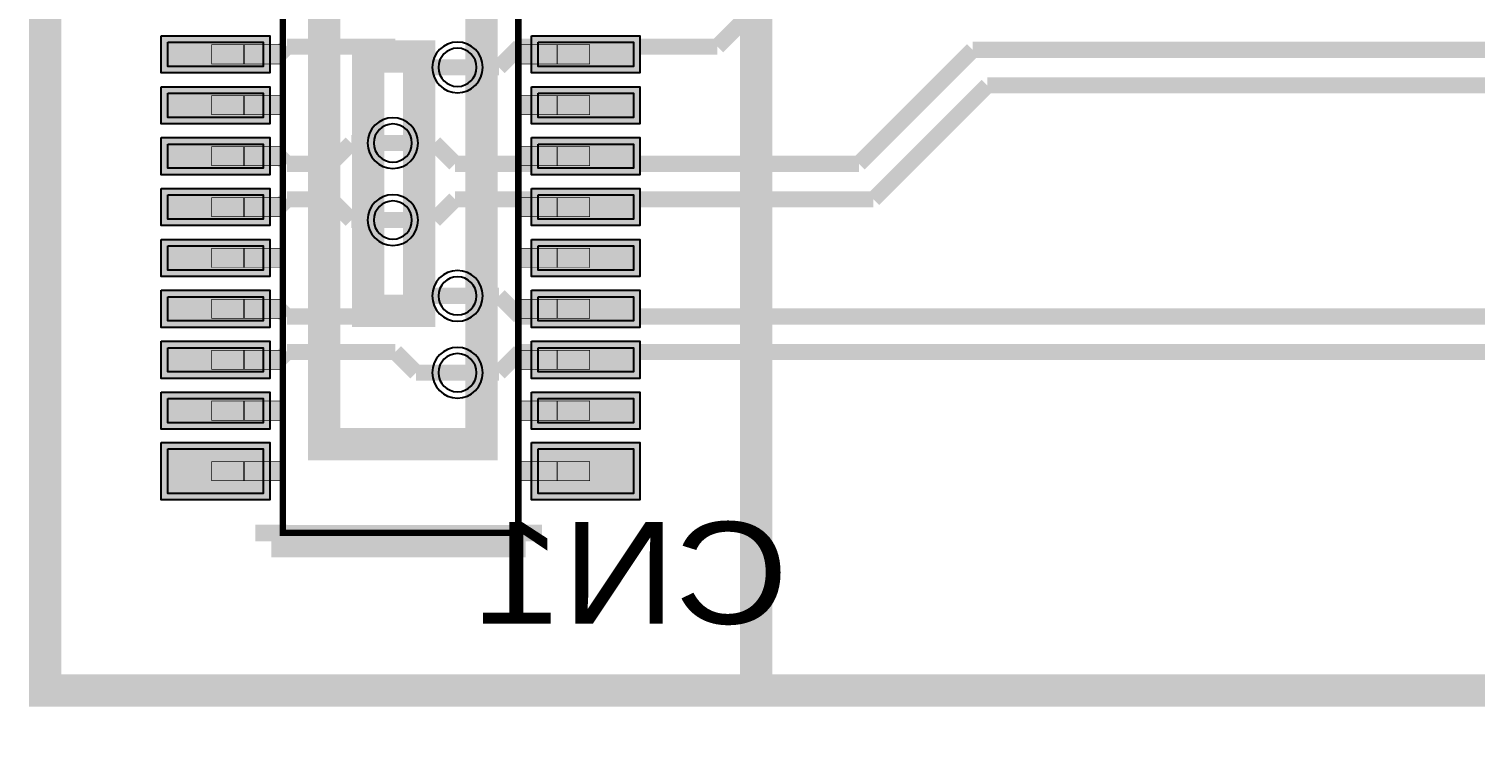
# Model space of a CAD drawing. Header units: millimetres. Extents: x -43 to 134, y -20 to 17.
# Drawn here: x -0.13 to 11.24, y -6.49 to -0.8 of the extents above; entities that cross this region are included whole.
import ezdxf
from ezdxf.enums import TextEntityAlignment as Align

# ---------------------------------------------------------------- set-up
doc = ezdxf.new("R2010")
doc.units = ezdxf.units.MM
doc.header["$MEASUREMENT"] = 0
for name, color, linetype, true_color in [('Board-Outline-Layer', 7, 'Continuous', 0xff00ff), ('Bottom-Layer', 7, 'Continuous', 0x0000ff), ('Bottom-Paste-Mask-Layer', 7, 'Continuous', 0x800000), ('Bottom-Silkscreen-Layer', 7, 'Continuous', 0x66cc33), ('Bottom-Solder-Mask-Layer', 7, 'Continuous', 0xaa00ff), ('Component-Shape-Layer', 7, 'Continuous', 0x00cccc), ('Document-Layer', 7, 'Continuous', 0xffffff), ('Hole-Layer', 7, 'Continuous', 0x222222), ('Multi-Layer', 7, 'Continuous', 0xc0c0c0), ('Pin-Floating-Layer', 7, 'Continuous', 0xff99ff), ('Pin-Soldering-Layer', 7, 'Continuous', 0xcc9999), ('Top-Layer', 7, 'Continuous', 0xff0000)]:
    doc.layers.add(name, color=color, linetype=linetype, true_color=true_color)
doc.styles.get("Standard").update_dxf_attribs({"font": 'arial.ttf'})

msp = doc.modelspace()

# ---------------------------------------------------------------- hatches: boundary and pattern name
at = {"layer": 'Bottom-Layer'}
for points in [[(0.964, -0.905), (1.714, -0.905), (1.714, -1.095), (0.964, -1.095)], [(3.874, -0.905), (4.624, -0.905), (4.624, -1.095), (3.874, -1.095)], [(0.964, -1.305), (1.714, -1.305), (1.714, -1.495), (0.964, -1.495)], [(3.874, -1.305), (4.624, -1.305), (4.624, -1.495), (3.874, -1.495)], [(0.964, -1.705), (1.714, -1.705), (1.714, -1.895), (0.964, -1.895)], [(3.874, -1.705), (4.624, -1.705), (4.624, -1.895), (3.874, -1.895)], [(0.964, -2.105), (1.714, -2.105), (1.714, -2.295), (0.964, -2.295)], [(3.874, -2.105), (4.624, -2.105), (4.624, -2.295), (3.874, -2.295)], [(0.964, -2.505), (1.714, -2.505), (1.714, -2.695), (0.964, -2.695)], [(3.874, -2.505), (4.624, -2.505), (4.624, -2.695), (3.874, -2.695)], [(0.964, -2.905), (1.714, -2.905), (1.714, -3.095), (0.964, -3.095)], [(3.874, -2.905), (4.624, -2.905), (4.624, -3.095), (3.874, -3.095)], [(0.964, -3.305), (1.714, -3.305), (1.714, -3.495), (0.964, -3.495)], [(3.874, -3.305), (4.624, -3.305), (4.624, -3.495), (3.874, -3.495)], [(0.964, -3.705), (1.714, -3.705), (1.714, -3.895), (0.964, -3.895)], [(3.874, -3.705), (4.624, -3.705), (4.624, -3.895), (3.874, -3.895)], [(0.964, -4.1), (1.714, -4.1), (1.714, -4.45), (0.964, -4.45)], [(3.874, -4.1), (4.624, -4.1), (4.624, -4.45), (3.874, -4.45)]]:
    msp.add_hatch(color=256, dxfattribs=at).paths.add_polyline_path(points)
at = {"layer": 'Bottom-Paste-Mask-Layer'}
for points in [[(0.964, -0.905), (1.714, -0.905), (1.714, -1.095), (0.964, -1.095)], [(3.874, -0.905), (4.624, -0.905), (4.624, -1.095), (3.874, -1.095)], [(0.964, -1.305), (1.714, -1.305), (1.714, -1.495), (0.964, -1.495)], [(3.874, -1.305), (4.624, -1.305), (4.624, -1.495), (3.874, -1.495)], [(0.964, -1.705), (1.714, -1.705), (1.714, -1.895), (0.964, -1.895)], [(3.874, -1.705), (4.624, -1.705), (4.624, -1.895), (3.874, -1.895)], [(0.964, -2.105), (1.714, -2.105), (1.714, -2.295), (0.964, -2.295)], [(3.874, -2.105), (4.624, -2.105), (4.624, -2.295), (3.874, -2.295)], [(0.964, -2.505), (1.714, -2.505), (1.714, -2.695), (0.964, -2.695)], [(3.874, -2.505), (4.624, -2.505), (4.624, -2.695), (3.874, -2.695)], [(0.964, -2.905), (1.714, -2.905), (1.714, -3.095), (0.964, -3.095)], [(3.874, -2.905), (4.624, -2.905), (4.624, -3.095), (3.874, -3.095)], [(0.964, -3.305), (1.714, -3.305), (1.714, -3.495), (0.964, -3.495)], [(3.874, -3.305), (4.624, -3.305), (4.624, -3.495), (3.874, -3.495)], [(0.964, -3.705), (1.714, -3.705), (1.714, -3.895), (0.964, -3.895)], [(3.874, -3.705), (4.624, -3.705), (4.624, -3.895), (3.874, -3.895)], [(0.964, -4.1), (1.714, -4.1), (1.714, -4.45), (0.964, -4.45)], [(3.874, -4.1), (4.624, -4.1), (4.624, -4.45), (3.874, -4.45)]]:
    msp.add_hatch(color=256, dxfattribs=at).paths.add_polyline_path(points)
at = {"layer": 'Bottom-Solder-Mask-Layer'}
for points in [[(0.913, -0.854), (1.765, -0.854), (1.765, -1.146), (0.913, -1.146)], [(3.823, -0.854), (4.675, -0.854), (4.675, -1.146), (3.823, -1.146)], [(0.913, -1.254), (1.765, -1.254), (1.765, -1.546), (0.913, -1.546)], [(3.823, -1.254), (4.675, -1.254), (4.675, -1.546), (3.823, -1.546)], [(0.913, -1.654), (1.765, -1.654), (1.765, -1.946), (0.913, -1.946)], [(3.823, -1.654), (4.675, -1.654), (4.675, -1.946), (3.823, -1.946)], [(0.913, -2.054), (1.765, -2.054), (1.765, -2.346), (0.913, -2.346)], [(3.823, -2.054), (4.675, -2.054), (4.675, -2.346), (3.823, -2.346)], [(0.913, -2.454), (1.765, -2.454), (1.765, -2.746), (0.913, -2.746)], [(3.823, -2.454), (4.675, -2.454), (4.675, -2.746), (3.823, -2.746)], [(0.913, -2.854), (1.765, -2.854), (1.765, -3.146), (0.913, -3.146)], [(3.823, -2.854), (4.675, -2.854), (4.675, -3.146), (3.823, -3.146)], [(0.913, -3.254), (1.765, -3.254), (1.765, -3.546), (0.913, -3.546)], [(3.823, -3.254), (4.675, -3.254), (4.675, -3.546), (3.823, -3.546)], [(0.913, -3.654), (1.765, -3.654), (1.765, -3.946), (0.913, -3.946)], [(3.823, -3.654), (4.675, -3.654), (4.675, -3.946), (3.823, -3.946)], [(0.913, -4.049), (1.765, -4.049), (1.765, -4.501), (0.913, -4.501)], [(3.823, -4.049), (4.675, -4.049), (4.675, -4.501), (3.823, -4.501)]]:
    msp.add_hatch(color=256, dxfattribs=at).paths.add_polyline_path(points)
at = {"layer": 'Pin-Floating-Layer'}
for points in [[(1.879, -0.925), (1.559, -0.925), (1.559, -1.075), (1.879, -1.075)], [(1.879, -0.925), (1.559, -0.925), (1.559, -1.075), (1.879, -1.075)], [(4.029, -0.925), (3.709, -0.925), (3.709, -1.075), (4.029, -1.075)], [(4.029, -0.925), (3.709, -0.925), (3.709, -1.075), (4.029, -1.075)], [(1.879, -1.325), (1.559, -1.325), (1.559, -1.475), (1.879, -1.475)], [(1.879, -1.325), (1.559, -1.325), (1.559, -1.475), (1.879, -1.475)], [(4.029, -1.325), (3.709, -1.325), (3.709, -1.475), (4.029, -1.475)], [(4.029, -1.325), (3.709, -1.325), (3.709, -1.475), (4.029, -1.475)], [(1.879, -1.725), (1.559, -1.725), (1.559, -1.875), (1.879, -1.875)], [(1.879, -1.725), (1.559, -1.725), (1.559, -1.875), (1.879, -1.875)], [(4.029, -1.725), (3.709, -1.725), (3.709, -1.875), (4.029, -1.875)], [(4.029, -1.725), (3.709, -1.725), (3.709, -1.875), (4.029, -1.875)], [(1.879, -2.125), (1.559, -2.125), (1.559, -2.275), (1.879, -2.275)], [(1.879, -2.125), (1.559, -2.125), (1.559, -2.275), (1.879, -2.275)], [(4.029, -2.125), (3.709, -2.125), (3.709, -2.275), (4.029, -2.275)], [(4.029, -2.125), (3.709, -2.125), (3.709, -2.275), (4.029, -2.275)], [(1.879, -2.525), (1.559, -2.525), (1.559, -2.675), (1.879, -2.675)], [(1.879, -2.525), (1.559, -2.525), (1.559, -2.675), (1.879, -2.675)], [(4.029, -2.525), (3.709, -2.525), (3.709, -2.675), (4.029, -2.675)], [(4.029, -2.525), (3.709, -2.525), (3.709, -2.675), (4.029, -2.675)], [(1.879, -2.925), (1.559, -2.925), (1.559, -3.075), (1.879, -3.075)], [(1.879, -2.925), (1.559, -2.925), (1.559, -3.075), (1.879, -3.075)], [(4.029, -2.925), (3.709, -2.925), (3.709, -3.075), (4.029, -3.075)], [(4.029, -2.925), (3.709, -2.925), (3.709, -3.075), (4.029, -3.075)], [(1.879, -3.325), (1.559, -3.325), (1.559, -3.475), (1.879, -3.475)], [(1.879, -3.325), (1.559, -3.325), (1.559, -3.475), (1.879, -3.475)], [(4.029, -3.325), (3.709, -3.325), (3.709, -3.475), (4.029, -3.475)], [(4.029, -3.325), (3.709, -3.325), (3.709, -3.475), (4.029, -3.475)], [(1.879, -3.725), (1.559, -3.725), (1.559, -3.875), (1.879, -3.875)], [(1.879, -3.725), (1.559, -3.725), (1.559, -3.875), (1.879, -3.875)], [(4.029, -3.725), (3.709, -3.725), (3.709, -3.875), (4.029, -3.875)], [(4.029, -3.725), (3.709, -3.725), (3.709, -3.875), (4.029, -3.875)], [(1.879, -4.2), (1.559, -4.2), (1.559, -4.35), (1.879, -4.35)], [(1.879, -4.2), (1.559, -4.2), (1.559, -4.35), (1.879, -4.35)], [(4.029, -4.2), (3.709, -4.2), (3.709, -4.35), (4.029, -4.35)], [(4.029, -4.2), (3.709, -4.2), (3.709, -4.35), (4.029, -4.35)]]:
    msp.add_hatch(color=256, dxfattribs=at).paths.add_polyline_path(points)
at = {"layer": 'Pin-Soldering-Layer'}
for points in [[(1.569, -0.925), (1.309, -0.925), (1.309, -1.075), (1.569, -1.075)], [(1.569, -0.925), (1.309, -0.925), (1.309, -1.075), (1.569, -1.075)], [(4.279, -0.925), (4.019, -0.925), (4.019, -1.075), (4.279, -1.075)], [(4.279, -0.925), (4.019, -0.925), (4.019, -1.075), (4.279, -1.075)], [(1.569, -1.325), (1.309, -1.325), (1.309, -1.475), (1.569, -1.475)], [(1.569, -1.325), (1.309, -1.325), (1.309, -1.475), (1.569, -1.475)], [(4.279, -1.325), (4.019, -1.325), (4.019, -1.475), (4.279, -1.475)], [(4.279, -1.325), (4.019, -1.325), (4.019, -1.475), (4.279, -1.475)], [(1.569, -1.725), (1.309, -1.725), (1.309, -1.875), (1.569, -1.875)], [(1.569, -1.725), (1.309, -1.725), (1.309, -1.875), (1.569, -1.875)], [(4.279, -1.725), (4.019, -1.725), (4.019, -1.875), (4.279, -1.875)], [(4.279, -1.725), (4.019, -1.725), (4.019, -1.875), (4.279, -1.875)], [(1.569, -2.125), (1.309, -2.125), (1.309, -2.275), (1.569, -2.275)], [(1.569, -2.125), (1.309, -2.125), (1.309, -2.275), (1.569, -2.275)], [(4.279, -2.125), (4.019, -2.125), (4.019, -2.275), (4.279, -2.275)], [(4.279, -2.125), (4.019, -2.125), (4.019, -2.275), (4.279, -2.275)], [(1.569, -2.525), (1.309, -2.525), (1.309, -2.675), (1.569, -2.675)], [(1.569, -2.525), (1.309, -2.525), (1.309, -2.675), (1.569, -2.675)], [(4.279, -2.525), (4.019, -2.525), (4.019, -2.675), (4.279, -2.675)], [(4.279, -2.525), (4.019, -2.525), (4.019, -2.675), (4.279, -2.675)], [(1.569, -2.925), (1.309, -2.925), (1.309, -3.075), (1.569, -3.075)], [(1.569, -2.925), (1.309, -2.925), (1.309, -3.075), (1.569, -3.075)], [(4.279, -2.925), (4.019, -2.925), (4.019, -3.075), (4.279, -3.075)], [(4.279, -2.925), (4.019, -2.925), (4.019, -3.075), (4.279, -3.075)], [(1.569, -3.325), (1.309, -3.325), (1.309, -3.475), (1.569, -3.475)], [(1.569, -3.325), (1.309, -3.325), (1.309, -3.475), (1.569, -3.475)], [(4.279, -3.325), (4.019, -3.325), (4.019, -3.475), (4.279, -3.475)], [(4.279, -3.325), (4.019, -3.325), (4.019, -3.475), (4.279, -3.475)], [(1.569, -3.725), (1.309, -3.725), (1.309, -3.875), (1.569, -3.875)], [(1.569, -3.725), (1.309, -3.725), (1.309, -3.875), (1.569, -3.875)], [(4.279, -3.725), (4.019, -3.725), (4.019, -3.875), (4.279, -3.875)], [(4.279, -3.725), (4.019, -3.725), (4.019, -3.875), (4.279, -3.875)], [(1.569, -4.2), (1.309, -4.2), (1.309, -4.35), (1.569, -4.35)], [(1.569, -4.2), (1.309, -4.2), (1.309, -4.35), (1.569, -4.35)], [(4.279, -4.2), (4.019, -4.2), (4.019, -4.35), (4.279, -4.35)], [(4.279, -4.2), (4.019, -4.2), (4.019, -4.35), (4.279, -4.35)]]:
    msp.add_hatch(color=256, dxfattribs=at).paths.add_polyline_path(points)

# ---------------------------------------------------------------- linework, layer by layer
at = {"layer": 'Board-Outline-Layer', "const_width": 0.254}
msp.add_lwpolyline([(98, -7.9), (90.165, -7.9), (88.265, -6), (0, -6), (0, 6), (88.265, 6), (88.265, 6), (90.165, 7.9), (98, 7.9)], close=True, dxfattribs=at)
at = {"layer": 'Bottom-Layer'}
for points in [[(0.964, -0.905), (1.714, -0.905), (1.714, -1.095), (0.964, -1.095)], [(3.874, -0.905), (4.624, -0.905), (4.624, -1.095), (3.874, -1.095)], [(0.964, -1.305), (1.714, -1.305), (1.714, -1.495), (0.964, -1.495)], [(3.874, -1.305), (4.624, -1.305), (4.624, -1.495), (3.874, -1.495)], [(0.964, -1.705), (1.714, -1.705), (1.714, -1.895), (0.964, -1.895)], [(3.874, -1.705), (4.624, -1.705), (4.624, -1.895), (3.874, -1.895)], [(0.964, -2.105), (1.714, -2.105), (1.714, -2.295), (0.964, -2.295)], [(3.874, -2.105), (4.624, -2.105), (4.624, -2.295), (3.874, -2.295)], [(0.964, -2.505), (1.714, -2.505), (1.714, -2.695), (0.964, -2.695)], [(3.874, -2.505), (4.624, -2.505), (4.624, -2.695), (3.874, -2.695)], [(0.964, -2.905), (1.714, -2.905), (1.714, -3.095), (0.964, -3.095)], [(3.874, -2.905), (4.624, -2.905), (4.624, -3.095), (3.874, -3.095)], [(0.964, -3.305), (1.714, -3.305), (1.714, -3.495), (0.964, -3.495)], [(3.874, -3.305), (4.624, -3.305), (4.624, -3.495), (3.874, -3.495)], [(0.964, -3.705), (1.714, -3.705), (1.714, -3.895), (0.964, -3.895)], [(3.874, -3.705), (4.624, -3.705), (4.624, -3.895), (3.874, -3.895)], [(0.964, -4.1), (1.714, -4.1), (1.714, -4.45), (0.964, -4.45)], [(3.874, -4.1), (4.624, -4.1), (4.624, -4.45), (3.874, -4.45)]]:
    msp.add_lwpolyline(points, close=True, dxfattribs=at)
at = {"layer": 'Bottom-Layer', "const_width": 0.127}
for points in [[(1.902, -0.939), (1.841, -1)], [(2.752, -0.939), (1.902, -0.939)], [(2.915, -1.102), (2.752, -0.939)], [(1.841, -1), (1.339, -1)], [(3.241, -1.102), (2.915, -1.102)], [(2.244, -1.86), (2.407, -1.697)], [(2.407, -1.697), (2.733, -1.697)], [(1.339, -1.8), (1.841, -1.8)], [(1.841, -1.8), (1.901, -1.86)], [(1.901, -1.86), (2.244, -1.86)], [(1.841, -2.2), (1.339, -2.2)], [(1.901, -2.139), (1.841, -2.2)], [(2.244, -2.139), (1.901, -2.139)], [(2.407, -2.302), (2.244, -2.139)], [(2.733, -2.302), (2.407, -2.302)], [(2.752, -3.06), (2.915, -2.898)], [(2.915, -2.898), (3.241, -2.898)], [(1.339, -3), (1.841, -3)], [(1.841, -3), (1.901, -3.06)], [(1.901, -3.06), (2.752, -3.06)], [(1.902, -3.339), (1.841, -3.4)], [(2.752, -3.339), (1.902, -3.339)], [(2.915, -3.502), (2.752, -3.339)], [(1.841, -3.4), (1.339, -3.4)], [(3.241, -3.502), (2.915, -3.502)]]:
    msp.add_lwpolyline(points, dxfattribs=at)
at = {"layer": 'Bottom-Paste-Mask-Layer'}
for points in [[(0.964, -0.905), (1.714, -0.905), (1.714, -1.095), (0.964, -1.095)], [(3.874, -0.905), (4.624, -0.905), (4.624, -1.095), (3.874, -1.095)], [(0.964, -1.305), (1.714, -1.305), (1.714, -1.495), (0.964, -1.495)], [(3.874, -1.305), (4.624, -1.305), (4.624, -1.495), (3.874, -1.495)], [(0.964, -1.705), (1.714, -1.705), (1.714, -1.895), (0.964, -1.895)], [(3.874, -1.705), (4.624, -1.705), (4.624, -1.895), (3.874, -1.895)], [(0.964, -2.105), (1.714, -2.105), (1.714, -2.295), (0.964, -2.295)], [(3.874, -2.105), (4.624, -2.105), (4.624, -2.295), (3.874, -2.295)], [(0.964, -2.505), (1.714, -2.505), (1.714, -2.695), (0.964, -2.695)], [(3.874, -2.505), (4.624, -2.505), (4.624, -2.695), (3.874, -2.695)], [(0.964, -2.905), (1.714, -2.905), (1.714, -3.095), (0.964, -3.095)], [(3.874, -2.905), (4.624, -2.905), (4.624, -3.095), (3.874, -3.095)], [(0.964, -3.305), (1.714, -3.305), (1.714, -3.495), (0.964, -3.495)], [(3.874, -3.305), (4.624, -3.305), (4.624, -3.495), (3.874, -3.495)], [(0.964, -3.705), (1.714, -3.705), (1.714, -3.895), (0.964, -3.895)], [(3.874, -3.705), (4.624, -3.705), (4.624, -3.895), (3.874, -3.895)], [(0.964, -4.1), (1.714, -4.1), (1.714, -4.45), (0.964, -4.45)], [(3.874, -4.1), (4.624, -4.1), (4.624, -4.45), (3.874, -4.45)]]:
    msp.add_lwpolyline(points, close=True, dxfattribs=at)
at = {"layer": 'Bottom-Silkscreen-Layer', "const_width": 0.254}
for points in [[(2.194, 4), (2.194, -4.064), (3.429, -4.064), (3.429, 4)], [(2.194, 4), (2.194, -4.064), (3.429, -4.064), (3.429, 4)], [(2.54, -1.016), (2.54, -3.016), (2.94, -3.016), (2.94, -1.016)], [(2.54, -1.016), (2.54, -3.016), (2.94, -3.016), (2.94, -1.016)]]:
    msp.add_lwpolyline(points, close=True, dxfattribs=at)
for points in [[(1.778, -4.826), (1.778, -4.696)], [(1.778, -4.826), (1.778, -4.696)], [(3.778, -4.826), (3.778, -4.696)], [(3.778, -4.826), (3.778, -4.696)], [(1.778, -4.826), (3.778, -4.826)], [(1.778, -4.826), (3.778, -4.826)]]:
    msp.add_lwpolyline(points, dxfattribs=at)
at = {"layer": 'Bottom-Solder-Mask-Layer'}
for points in [[(0.913, -0.854), (1.765, -0.854), (1.765, -1.146), (0.913, -1.146)], [(3.823, -0.854), (4.675, -0.854), (4.675, -1.146), (3.823, -1.146)], [(0.913, -1.254), (1.765, -1.254), (1.765, -1.546), (0.913, -1.546)], [(3.823, -1.254), (4.675, -1.254), (4.675, -1.546), (3.823, -1.546)], [(0.913, -1.654), (1.765, -1.654), (1.765, -1.946), (0.913, -1.946)], [(3.823, -1.654), (4.675, -1.654), (4.675, -1.946), (3.823, -1.946)], [(0.913, -2.054), (1.765, -2.054), (1.765, -2.346), (0.913, -2.346)], [(3.823, -2.054), (4.675, -2.054), (4.675, -2.346), (3.823, -2.346)], [(0.913, -2.454), (1.765, -2.454), (1.765, -2.746), (0.913, -2.746)], [(3.823, -2.454), (4.675, -2.454), (4.675, -2.746), (3.823, -2.746)], [(0.913, -2.854), (1.765, -2.854), (1.765, -3.146), (0.913, -3.146)], [(3.823, -2.854), (4.675, -2.854), (4.675, -3.146), (3.823, -3.146)], [(0.913, -3.254), (1.765, -3.254), (1.765, -3.546), (0.913, -3.546)], [(3.823, -3.254), (4.675, -3.254), (4.675, -3.546), (3.823, -3.546)], [(0.913, -3.654), (1.765, -3.654), (1.765, -3.946), (0.913, -3.946)], [(3.823, -3.654), (4.675, -3.654), (4.675, -3.946), (3.823, -3.946)], [(0.913, -4.049), (1.765, -4.049), (1.765, -4.501), (0.913, -4.501)], [(3.823, -4.049), (4.675, -4.049), (4.675, -4.501), (3.823, -4.501)]]:
    msp.add_lwpolyline(points, close=True, dxfattribs=at)
at = {"layer": 'Component-Shape-Layer', "const_width": 0.0508}
msp.add_lwpolyline([(1.869, 4.76), (1.869, -4.76), (3.719, -4.76), (3.719, 4.76)], close=True, dxfattribs=at)
msp.add_lwpolyline([(1.869, 4.76), (1.869, -4.76), (3.719, -4.76), (3.719, 4.76)], close=True, dxfattribs=at)
at = {"layer": 'Document-Layer', "const_width": 0.254}
msp.add_lwpolyline([(0, -6), (0, 6), (5.588, 6), (5.588, -6)], close=True, dxfattribs=at)
at = {"layer": 'Hole-Layer'}
for points in [[(3.091, -1.102, 1), (3.391, -1.102), (3.391, -1.102, 1), (3.091, -1.102)], [(2.583, -1.697, 1), (2.883, -1.697), (2.883, -1.697, 1), (2.583, -1.697)], [(2.583, -2.302, 1), (2.883, -2.302), (2.883, -2.302, 1), (2.583, -2.302)], [(3.091, -2.898, 1), (3.391, -2.898), (3.391, -2.898, 1), (3.091, -2.898)], [(3.091, -3.502, 1), (3.391, -3.502), (3.391, -3.502, 1), (3.091, -3.502)]]:
    msp.add_lwpolyline(points, format="xyb", dxfattribs=at)
at = {"layer": 'Multi-Layer'}
for points in [[(3.042, -1.102, 1), (3.44, -1.102, 1)], [(2.534, -1.697, 1), (2.932, -1.697, 1)], [(2.534, -2.302, 1), (2.932, -2.302, 1)], [(3.042, -2.898, 1), (3.44, -2.898, 1)], [(3.042, -3.502, 1), (3.44, -3.502, 1)]]:
    msp.add_lwpolyline(points, format="xyb", close=True, dxfattribs=at)
at = {"layer": 'Pin-Floating-Layer', "const_width": 0.00508}
for points in [[(1.879, -0.925), (1.559, -0.925), (1.559, -1.075), (1.879, -1.075)], [(1.879, -0.925), (1.559, -0.925), (1.559, -1.075), (1.879, -1.075)], [(4.029, -0.925), (3.709, -0.925), (3.709, -1.075), (4.029, -1.075)], [(4.029, -0.925), (3.709, -0.925), (3.709, -1.075), (4.029, -1.075)], [(1.879, -1.325), (1.559, -1.325), (1.559, -1.475), (1.879, -1.475)], [(1.879, -1.325), (1.559, -1.325), (1.559, -1.475), (1.879, -1.475)], [(4.029, -1.325), (3.709, -1.325), (3.709, -1.475), (4.029, -1.475)], [(4.029, -1.325), (3.709, -1.325), (3.709, -1.475), (4.029, -1.475)], [(1.879, -1.725), (1.559, -1.725), (1.559, -1.875), (1.879, -1.875)], [(1.879, -1.725), (1.559, -1.725), (1.559, -1.875), (1.879, -1.875)], [(4.029, -1.725), (3.709, -1.725), (3.709, -1.875), (4.029, -1.875)], [(4.029, -1.725), (3.709, -1.725), (3.709, -1.875), (4.029, -1.875)], [(1.879, -2.125), (1.559, -2.125), (1.559, -2.275), (1.879, -2.275)], [(1.879, -2.125), (1.559, -2.125), (1.559, -2.275), (1.879, -2.275)], [(4.029, -2.125), (3.709, -2.125), (3.709, -2.275), (4.029, -2.275)], [(4.029, -2.125), (3.709, -2.125), (3.709, -2.275), (4.029, -2.275)], [(1.879, -2.525), (1.559, -2.525), (1.559, -2.675), (1.879, -2.675)], [(1.879, -2.525), (1.559, -2.525), (1.559, -2.675), (1.879, -2.675)], [(4.029, -2.525), (3.709, -2.525), (3.709, -2.675), (4.029, -2.675)], [(4.029, -2.525), (3.709, -2.525), (3.709, -2.675), (4.029, -2.675)], [(1.879, -2.925), (1.559, -2.925), (1.559, -3.075), (1.879, -3.075)], [(1.879, -2.925), (1.559, -2.925), (1.559, -3.075), (1.879, -3.075)], [(4.029, -2.925), (3.709, -2.925), (3.709, -3.075), (4.029, -3.075)], [(4.029, -2.925), (3.709, -2.925), (3.709, -3.075), (4.029, -3.075)], [(1.879, -3.325), (1.559, -3.325), (1.559, -3.475), (1.879, -3.475)], [(1.879, -3.325), (1.559, -3.325), (1.559, -3.475), (1.879, -3.475)], [(4.029, -3.325), (3.709, -3.325), (3.709, -3.475), (4.029, -3.475)], [(4.029, -3.325), (3.709, -3.325), (3.709, -3.475), (4.029, -3.475)], [(1.879, -3.725), (1.559, -3.725), (1.559, -3.875), (1.879, -3.875)], [(1.879, -3.725), (1.559, -3.725), (1.559, -3.875), (1.879, -3.875)], [(4.029, -3.725), (3.709, -3.725), (3.709, -3.875), (4.029, -3.875)], [(4.029, -3.725), (3.709, -3.725), (3.709, -3.875), (4.029, -3.875)], [(1.879, -4.2), (1.559, -4.2), (1.559, -4.35), (1.879, -4.35)], [(1.879, -4.2), (1.559, -4.2), (1.559, -4.35), (1.879, -4.35)], [(4.029, -4.2), (3.709, -4.2), (3.709, -4.35), (4.029, -4.35)], [(4.029, -4.2), (3.709, -4.2), (3.709, -4.35), (4.029, -4.35)]]:
    msp.add_lwpolyline(points, close=True, dxfattribs=at)
at = {"layer": 'Pin-Soldering-Layer', "const_width": 0.00508}
for points in [[(1.569, -0.925), (1.309, -0.925), (1.309, -1.075), (1.569, -1.075)], [(1.569, -0.925), (1.309, -0.925), (1.309, -1.075), (1.569, -1.075)], [(4.279, -0.925), (4.019, -0.925), (4.019, -1.075), (4.279, -1.075)], [(4.279, -0.925), (4.019, -0.925), (4.019, -1.075), (4.279, -1.075)], [(1.569, -1.325), (1.309, -1.325), (1.309, -1.475), (1.569, -1.475)], [(1.569, -1.325), (1.309, -1.325), (1.309, -1.475), (1.569, -1.475)], [(4.279, -1.325), (4.019, -1.325), (4.019, -1.475), (4.279, -1.475)], [(4.279, -1.325), (4.019, -1.325), (4.019, -1.475), (4.279, -1.475)], [(1.569, -1.725), (1.309, -1.725), (1.309, -1.875), (1.569, -1.875)], [(1.569, -1.725), (1.309, -1.725), (1.309, -1.875), (1.569, -1.875)], [(4.279, -1.725), (4.019, -1.725), (4.019, -1.875), (4.279, -1.875)], [(4.279, -1.725), (4.019, -1.725), (4.019, -1.875), (4.279, -1.875)], [(1.569, -2.125), (1.309, -2.125), (1.309, -2.275), (1.569, -2.275)], [(1.569, -2.125), (1.309, -2.125), (1.309, -2.275), (1.569, -2.275)], [(4.279, -2.125), (4.019, -2.125), (4.019, -2.275), (4.279, -2.275)], [(4.279, -2.125), (4.019, -2.125), (4.019, -2.275), (4.279, -2.275)], [(1.569, -2.525), (1.309, -2.525), (1.309, -2.675), (1.569, -2.675)], [(1.569, -2.525), (1.309, -2.525), (1.309, -2.675), (1.569, -2.675)], [(4.279, -2.525), (4.019, -2.525), (4.019, -2.675), (4.279, -2.675)], [(4.279, -2.525), (4.019, -2.525), (4.019, -2.675), (4.279, -2.675)], [(1.569, -2.925), (1.309, -2.925), (1.309, -3.075), (1.569, -3.075)], [(1.569, -2.925), (1.309, -2.925), (1.309, -3.075), (1.569, -3.075)], [(4.279, -2.925), (4.019, -2.925), (4.019, -3.075), (4.279, -3.075)], [(4.279, -2.925), (4.019, -2.925), (4.019, -3.075), (4.279, -3.075)], [(1.569, -3.325), (1.309, -3.325), (1.309, -3.475), (1.569, -3.475)], [(1.569, -3.325), (1.309, -3.325), (1.309, -3.475), (1.569, -3.475)], [(4.279, -3.325), (4.019, -3.325), (4.019, -3.475), (4.279, -3.475)], [(4.279, -3.325), (4.019, -3.325), (4.019, -3.475), (4.279, -3.475)], [(1.569, -3.725), (1.309, -3.725), (1.309, -3.875), (1.569, -3.875)], [(1.569, -3.725), (1.309, -3.725), (1.309, -3.875), (1.569, -3.875)], [(4.279, -3.725), (4.019, -3.725), (4.019, -3.875), (4.279, -3.875)], [(4.279, -3.725), (4.019, -3.725), (4.019, -3.875), (4.279, -3.875)], [(1.569, -4.2), (1.309, -4.2), (1.309, -4.35), (1.569, -4.35)], [(1.569, -4.2), (1.309, -4.2), (1.309, -4.35), (1.569, -4.35)], [(4.279, -4.2), (4.019, -4.2), (4.019, -4.35), (4.279, -4.35)], [(4.279, -4.2), (4.019, -4.2), (4.019, -4.35), (4.279, -4.35)]]:
    msp.add_lwpolyline(points, close=True, dxfattribs=at)
at = {"layer": 'Top-Layer', "const_width": 0.127}
for points in [[(5.284, -0.939), (7.087, 0.864)], [(3.567, -1.102), (3.73, -0.939)], [(3.73, -0.939), (5.284, -0.939)], [(6.395, -1.86), (7.29, -0.965)], [(7.29, -0.965), (89.611, -0.965)], [(3.241, -1.102), (3.567, -1.102)], [(6.51, -2.139), (7.405, -1.244)], [(7.405, -1.244), (89.496, -1.244)], [(2.733, -1.697), (3.059, -1.697)], [(3.059, -1.697), (3.222, -1.86)], [(3.222, -1.86), (6.395, -1.86)], [(3.059, -2.302), (3.222, -2.139)], [(3.222, -2.139), (6.51, -2.139)], [(2.733, -2.302), (3.059, -2.302)], [(3.567, -2.898), (3.241, -2.898)], [(3.73, -3.06), (3.567, -2.898)], [(88.278, -3.06), (3.73, -3.06)], [(3.73, -3.339), (3.567, -3.502)], [(88.162, -3.339), (3.73, -3.339)], [(3.567, -3.502), (3.241, -3.502)]]:
    msp.add_lwpolyline(points, dxfattribs=at)

# ---------------------------------------------------------------- texts
at = {"layer": 'Bottom-Silkscreen-Layer', "text_generation_flag": 2, "width": 1.1}
msp.add_text('CN1', height=0.8001, dxfattribs=at).set_placement((5.842, -5.715), align=Align.BOTTOM_LEFT)

doc.saveas('drawing.dxf')
